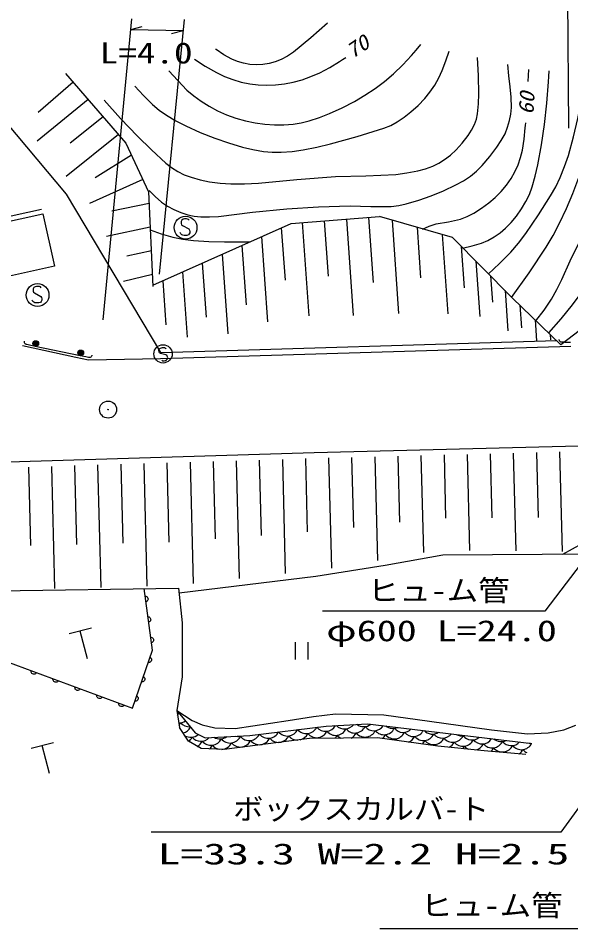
# Model space of a CAD drawing. Units: millimetres, scale not verified. Extents: x 40000 to 680000, y 20000 to 380000.
# Drawn here: x 256980 to 305171, y 238521 to 317861 of the extents above; entities that cross this region are included whole.
import ezdxf
from ezdxf.enums import TextEntityAlignment as Align

# ---------------------------------------------------------------- set-up
doc = ezdxf.new("R2010")
doc.units = ezdxf.units.MM
doc.header["$LTSCALE"] = 1000
doc.layers.add('M-BGD', color=7, linetype='Continuous', lineweight=25)
doc.styles.add('ＭＳ ゴシック', font='')
doc.styles.get('ＭＳ ゴシック').set_extended_font_data('MS Gothic')

# ---------------------------------------------------------------- blocks, each defined once
blk = doc.blocks.new('BUHIN1')
at = {"color": 7, "linetype": 'Continuous', "lineweight": 25}
for radius in [746, 22.5]:
    blk.add_circle((0, 0), radius, dxfattribs=at)
blk = doc.blocks.new('BUHIN5')
at = {"color": 7, "linetype": 'Continuous', "lineweight": 25}
for radius in [249, 220, 191, 161, 132, 97.5, 67.5, 38.8, 7.5]:
    blk.add_circle((172, -180), radius, dxfattribs=at)
blk = doc.blocks.new('BUHIN21')
at = {"color": 7, "linetype": 'Continuous', "lineweight": 25}
blk.add_lwpolyline([(-204, -144), (-221, -86), (-225, -29), (-218, 44), (-190, 100), (-152, 148), (-89, 193), (-31, 212), (31, 220), (103, 203), (156, 180), (204, 144)], dxfattribs=at)
blk = doc.blocks.new('BUHIN22')
at = {"color": 7, "linetype": 'Continuous', "lineweight": 25}
blk.add_lwpolyline([(149, -201), (91, -219), (34, -224), (-39, -218), (-96, -192), (-145, -155), (-191, -93), (-212, -35), (-220, 27), (-205, 99), (-184, 152), (-149, 201)], dxfattribs=at)
blk = doc.blocks.new('BUHIN23')
at = {"color": 7, "linetype": 'Continuous', "lineweight": 25}
blk.add_lwpolyline([(223, -113), (179, -155), (130, -185), (63, -213), (0, -215), (-60, -204), (-129, -169), (-174, -126), (-209, -75), (-228, -4), (-232, 53), (-223, 113)], dxfattribs=at)
blk = doc.blocks.new('BUHIN31')
at = {"color": 7, "linetype": 'Continuous', "lineweight": 25}
blk.add_lwpolyline([(-400, 410), (-460, 385), (-507, 338), (-551, 264), (-593, 148), (-602, 41), (-576, -63), (-511, -142), (-426, -177), (-368, -194), (-282, -191), (-222, -153), (164, 170), (248, 191), (353, 186), (441, 146), (502, 94), (551, 17), (542, -112), (479, -285), (441, -356), (381, -415), (303, -455), (197, -476)], dxfattribs=at)
blk.add_circle((0, 0), 796, dxfattribs=at)
blk = doc.blocks.new('BUHIN43')
at = {"color": 7, "linetype": 'Continuous', "lineweight": 25}
for p, q in [((-2349, 855), (0, 0)), ((-344, -946), (344, 946))]:
    blk.add_line(p, q, dxfattribs=at)
blk = doc.blocks.new('BUHIN78')
at = {"color": 7, "linetype": 'Continuous', "lineweight": 25}
for p, q in [((945, 51), (-290, 901)), ((-943, -47), (293, -898))]:
    blk.add_line(p, q, dxfattribs=at)
blk = doc.blocks.new('BUHIN245')
at = {"color": 7, "linetype": 'Continuous', "lineweight": 25}
blk.add_lwpolyline([(356, -621), (437, -609), (508, -567), (584, -492), (672, -364), (717, -237), (717, -104), (663, 12), (571, 81), (506, 119), (401, 143), (316, 116), (-252, -155), (-360, -153), (-486, -115), (-579, -39), (-637, 43), (-672, 152), (-621, 305), (-491, 495), (-422, 569), (-331, 622), (-224, 645), (-90, 638)], dxfattribs=at)
blk.add_circle((0, 0), 995, dxfattribs=at)

msp = doc.modelspace()

# ---------------------------------------------------------------- linework, layer by layer
at = {"layer": 'M-BGD'}
for p, q in [((305013, 308282), (304907, 321971)), ((264390, 291566), (266886, 317796)), ((271454, 317749), (269287, 295569)), ((266794, 316882), (267800, 317145)), ((266800, 316891), (271359, 316780)), ((271362, 316768), (270355, 316505)), ((261103, 313040), (266379, 306983)), ((261763, 312282), (258726, 309637)), ((261204, 302531), (254664, 310294)), ((263082, 310768), (258647, 307155)), ((264401, 309254), (261508, 306987)), ((265720, 307740), (261175, 304071)), ((266379, 306983), (268356, 302745)), ((266874, 305923), (263706, 303959)), ((267862, 303804), (263209, 301704)), ((269419, 288730), (261204, 302531)), ((268356, 302745), (268734, 294492)), ((268404, 301713), (265134, 301042)), ((259014, 301206), (247721, 298726)), ((252629, 299389), (259136, 300815)), ((259136, 300815), (260136, 296251)), ((268729, 294599), (280788, 299983)), ((280788, 299983), (288491, 300581)), ((281751, 300057), (282326, 291931)), ((283677, 300207), (284017, 295399)), ((285602, 300357), (286198, 291945)), ((287528, 300506), (287930, 294830)), ((294840, 298761), (288491, 300581)), ((289582, 300268), (290157, 292146)), ((268498, 299650), (264692, 298842)), ((279927, 299598), (280250, 295035)), ((291764, 299643), (292076, 295229)), ((278204, 298829), (278729, 291418)), ((293946, 299017), (294435, 292110)), ((294840, 298761), (300069, 293508)), ((268592, 297586), (266451, 297134)), ((276481, 298060), (276848, 292885)), ((295623, 297974), (295878, 294369)), ((274759, 297291), (275248, 290374)), ((260136, 296251), (253629, 294825)), ((273036, 296522), (273370, 291800)), ((296897, 296694), (297238, 291872)), ((304305, 289417), (313684, 296653)), ((268687, 295523), (266174, 294934)), ((271313, 295752), (271716, 290070)), ((298170, 295416), (298332, 293132)), ((269590, 294983), (269862, 291154)), ((299444, 294135), (299693, 290623)), ((300054, 293508), (304306, 289416)), ((300737, 292851), (300875, 290896)), ((302054, 291583), (302185, 289739)), ((269419, 288730), (303915, 289792)), ((303372, 290315), (303406, 289835)), ((304658, 289633), (305158, 289643)), ((262016, 288296), (257366, 289320)), ((258456, 289269), (257967, 289371)), ((262385, 288451), (258456, 289269)), ((305184, 289260), (269385, 288188)), ((263098, 288064), (262016, 288296)), ((262874, 288350), (262385, 288451)), ((269385, 288188), (263098, 288064)), ((282799, 280010), (316840, 280901)), ((304465, 271174), (321709, 280528)), ((218680, 278065), (282799, 280010)), ((275991, 279303), (276252, 269037)), ((278004, 279364), (278172, 272797)), ((280018, 279425), (280272, 269466)), ((282032, 279486), (282194, 273096)), ((284045, 279542), (284290, 269940)), ((286059, 279595), (286215, 273498)), ((288073, 279648), (288303, 270625)), ((290087, 279700), (290233, 273951)), ((292101, 279753), (292316, 271311)), ((294114, 279806), (294255, 274310)), ((296128, 279859), (296342, 271480)), ((298142, 279911), (298284, 274328)), ((300156, 279964), (300373, 271442)), ((302170, 280017), (302314, 274346)), ((304184, 280069), (304405, 271403)), ((327861, 279535), (304308, 246943)), ((257868, 278754), (258043, 271906)), ((259882, 278815), (260153, 268161)), ((261895, 278876), (262070, 272010)), ((263909, 278937), (264181, 268266)), ((265923, 278998), (266098, 272115)), ((267936, 279059), (268209, 268371)), ((269950, 279120), (270126, 272219)), ((271963, 279181), (272233, 268607)), ((273977, 279242), (274149, 272499)), ((310426, 276069), (302904, 266206)), ((288974, 270196), (293999, 271093)), ((293999, 271093), (308874, 271208)), ((282950, 269235), (288974, 270196)), ((271016, 267780), (282950, 269235)), ((247354, 267842), (270957, 268204)), ((270957, 268204), (271290, 265177)), ((268681, 262794), (267970, 268158)), ((302904, 266206), (283513, 266206)), ((271290, 265177), (271286, 260465)), ((251648, 263386), (266939, 257741)), ((266939, 257741), (268681, 262794)), ((271286, 260465), (270824, 257527)), ((270822, 257540), (271050, 256062)), ((270826, 257537), (272152, 256667)), ((270826, 257537), (272407, 255586)), ((282734, 257023), (284656, 257250)), ((284656, 257250), (288865, 257155)), ((288865, 257155), (292845, 256603)), ((272152, 256667), (273021, 256300)), ((273021, 256300), (274119, 256025)), ((275903, 255977), (280525, 256659)), ((280525, 256659), (282734, 257023)), ((283848, 256187), (287433, 256389)), ((287433, 256389), (301771, 254669)), ((292845, 256603), (298243, 255866)), ((304557, 255860), (305609, 256271)), ((271834, 254867), (271050, 256062)), ((272407, 255586), (273279, 255161)), ((274119, 256025), (275903, 255977)), ((277192, 255374), (283848, 256187)), ((298243, 255866), (301399, 255497)), ((301399, 255497), (303184, 255587)), ((303184, 255587), (304557, 255860)), ((272926, 254217), (271834, 254867)), ((273279, 255161), (277192, 255374)), ((282383, 255096), (274941, 254147)), ((288322, 255159), (282383, 255096)), ((293578, 254438), (288322, 255159)), ((274941, 254147), (272926, 254217)), ((297606, 254025), (293578, 254438)), ((301258, 253714), (297606, 254025)), ((304308, 246943), (268588, 246943)), ((314784, 238521), (288520, 238521))]:
    msp.add_line(p, q, dxfattribs=at)
for points in [[(283966, 317428), (282504, 316147), (280985, 314898), (280470, 314559), (279925, 314272), (279404, 314069), (278862, 313922), (278315, 313836), (277749, 313809), (277193, 313842), (276635, 313936), (276114, 314085), (275616, 314290), (274910, 314680), (274230, 315125), (274213, 315136), (274197, 315148)], [(267166, 311938), (267908, 311122), (268689, 310352), (269287, 309859), (269924, 309411), (270741, 308922), (271592, 308482), (272852, 307917), (274126, 307410), (275323, 306993), (276541, 306632), (277446, 306416), (278359, 306261), (279124, 306197), (279903, 306194), (280863, 306259), (281819, 306384), (283016, 306619), (284205, 306914), (286545, 307563), (288875, 308273), (289462, 308522), (290022, 308825), (290638, 309233), (291230, 309698), (291850, 310261), (292433, 310873), (292889, 311431), (293300, 312030), (293648, 312655), (293948, 313317), (294264, 314152), (294550, 315002)], [(270125, 313289), (270888, 312429), (271699, 311606), (272289, 311099), (272926, 310632), (273632, 310191), (274368, 309802), (275157, 309454), (275967, 309162), (276805, 308923), (277659, 308743), (278486, 308627), (279330, 308570), (280142, 308571), (280949, 308633), (281659, 308741), (282357, 308909), (283249, 309197), (284133, 309545), (285228, 310047), (286303, 310605), (287223, 311147), (288111, 311739), (288929, 312360), (289711, 313029), (290510, 313798), (291273, 314616), (291689, 315088), (292102, 315563)], [(264476, 310710), (265900, 309129), (267374, 307584), (268595, 306389), (269869, 305228), (270363, 304841), (270891, 304504), (271455, 304227), (272056, 304000), (272852, 303776), (273659, 303611), (274580, 303484), (275515, 303417), (276716, 303416), (277924, 303474), (281288, 303801), (284657, 304068), (287284, 304133), (289908, 304258), (290862, 304376), (291819, 304556), (292486, 304736), (293141, 304977), (293661, 305229), (294161, 305539), (294686, 305940), (295172, 306387), (295708, 306987), (296207, 307638), (296520, 308103), (296784, 308603), (296937, 309054), (297035, 309535), (297120, 310395), (297145, 311262), (297112, 312845), (297044, 314431)], [(272353, 314306), (273297, 313689), (274280, 313119), (274977, 312790), (275699, 312515), (276423, 312303), (277171, 312147), (277908, 312055), (278658, 312022), (279429, 312049), (280196, 312136), (280973, 312286), (281737, 312495), (282511, 312770), (283271, 313104), (284152, 313575), (285013, 314103), (285274, 314270), (285542, 314445)], [(268389, 302856), (268914, 302326), (269486, 301835), (269998, 301490), (270545, 301195), (271153, 300934), (271780, 300731), (272334, 300610), (272898, 300550), (273667, 300543), (274438, 300597), (277426, 300962), (280403, 301264), (283165, 301423), (285939, 301523), (287734, 301462), (289518, 301462), (290177, 301542), (290828, 301681), (291912, 302007), (292984, 302391), (294075, 302834), (295157, 303338), (295805, 303694), (296420, 304101), (296945, 304541), (297432, 305027), (298102, 305805), (298731, 306627), (299106, 307193), (299434, 307797), (299662, 308354), (299836, 308941), (299940, 309501), (299985, 310076), (299961, 310975), (299878, 311874), (299778, 312847), (299680, 313826)], [(301455, 312344), (301484, 312875), (301512, 313404)], [(295740, 297826), (296570, 298016), (297382, 298263), (297941, 298503), (298483, 298803), (299001, 299161), (299484, 299567), (299984, 300074), (300440, 300623), (300878, 301249), (301263, 301904), (301557, 302515), (301800, 303160), (302076, 304110), (302296, 305086), (302612, 306840), (302867, 308596), (303072, 310450), (303218, 312309), (303248, 312786), (303278, 313273)], [(297952, 295570), (298959, 296503), (299927, 297483), (300601, 298270), (301236, 299104), (302347, 300722), (303410, 302376), (303854, 303167), (304249, 303995), (304631, 304938), (304961, 305912), (305402, 307512), (305785, 309127), (306022, 310293), (306199, 311477), (306287, 312260), (306365, 313045)], [(300003, 293515), (301530, 295690), (303010, 297903), (303626, 298931), (304194, 299996), (304794, 301279), (305345, 302599), (306136, 304684), (306872, 306791), (307313, 308171), (307700, 309577), (307947, 310748), (308138, 311942), (308204, 312418), (308269, 312904)], [(302134, 291501), (302837, 292424), (303488, 293378), (303957, 294211), (304379, 295084), (305109, 296712), (305895, 298317), (306769, 300021), (307589, 301754), (308304, 303416), (308962, 305099), (309337, 306205), (309658, 307340), (309899, 308412), (310081, 309494), (310290, 311114), (310518, 312737)], [(292241, 299470), (292823, 299737), (293423, 299944), (294496, 300121), (295555, 300356), (296138, 300590), (296710, 300885), (297389, 301304), (298030, 301770), (298583, 302248), (299095, 302769), (299551, 303318), (299959, 303905), (300294, 304488), (300575, 305097), (300792, 305717), (300954, 306363), (301108, 307319), (301205, 308301), (301222, 308513), (301240, 308735)], [(303267, 290455), (304322, 291656), (305331, 292896), (305988, 293802), (306595, 294741), (307121, 295669), (307598, 296636), (308215, 298039), (308776, 299465), (308957, 300085), (309082, 300730), (309210, 301873), (309398, 303012), (309622, 303745), (309908, 304472), (310633, 306136), (311299, 307814), (311448, 308257), (311587, 308701)], [(268485, 299424), (269457, 299082), (270454, 298796), (271347, 298620), (272262, 298502), (273610, 298404), (274957, 298367), (276055, 298364), (277163, 298375)], [(257967, 289371), (257722, 289422), (257674, 289437), (257632, 289458), (257593, 289492), (257563, 289529), (257539, 289576), (257525, 289622), (257523, 289675), (257528, 289718)], [(304658, 289633), (304408, 289628), (304358, 289632), (304312, 289643), (304267, 289667), (304229, 289696), (304195, 289737), (304171, 289779), (304157, 289830), (304153, 289872)], [(263415, 288492), (263400, 288448), (263375, 288401), (263338, 288358), (263303, 288332), (263257, 288308), (263208, 288295), (263162, 288293), (263119, 288299), (262874, 288350)]]:
    msp.add_lwpolyline(points, dxfattribs=at)
for centre, start, end in [((270913, 258375), 264.64038, 273.29089), ((270137, 257820), 316.75916, 330.83984), ((271024, 257468), 267.38831, 303.11841), ((270248, 256912), 320.17273, 334.18726), ((271912, 257115), 219.74316, 273.85791), ((285447, 256926), 223.76758, 322.6709), ((287111, 257130), 232.67908, 308.78455), ((271135, 256560), 283.07214, 331.34167), ((277126, 255910), 219.74316, 334.18726), ((278790, 256113), 219.74316, 334.18726), ((280455, 256316), 219.74316, 334.18726), ((282119, 256520), 219.74316, 334.18726), ((281342, 255964), 282.66919, 334.18726), ((283006, 256167), 219.74316, 334.18726), ((283783, 256723), 219.74316, 330.52002), ((284671, 256371), 219.74316, 334.18726), ((286335, 256574), 219.74316, 334.18726), ((285558, 256019), 297.57715, 334.18726), ((287222, 256222), 219.74316, 334.18726), ((287999, 256777), 219.74316, 326.12134), ((288887, 256425), 219.74316, 334.18726), ((289774, 256073), 219.74316, 334.18726), ((289663, 256981), 232.01282, 294.30969), ((290551, 256629), 219.74316, 315.49438), ((291438, 256276), 219.74316, 331.6731), ((292326, 255924), 219.74316, 334.18726), ((293103, 256480), 223.2937, 303.02893), ((293990, 256127), 219.74316, 321.64319), ((272023, 256208), 239.65906, 310.96069), ((271246, 255652), 307.20496, 334.18726), ((272910, 255855), 219.74316, 317.39978), ((272134, 255300), 297.45435, 334.18726), ((273798, 255503), 219.74316, 334.18726), ((274574, 256059), 239.08484, 307.15869), ((275462, 255706), 219.74316, 334.18726), ((274685, 255151), 272.2926, 334.18726), ((276350, 255354), 219.74316, 334.18726), ((276239, 256262), 253.40857, 292.83496), ((278014, 255558), 219.74316, 334.18726), ((279678, 255761), 219.74316, 334.18726), ((281342, 255964), 219.74316, 271.86633), ((283894, 255815), 315.77527, 334.18726), ((285558, 256019), 219.74316, 243.63745), ((288110, 255870), 219.74316, 226.23181), ((288110, 255870), 309.57764, 334.18726), ((288997, 255517), 325.56641, 334.18726), ((290662, 255721), 219.74316, 233.47217), ((290662, 255721), 290.8949, 334.18726), ((291549, 255369), 311.78308, 334.18726), ((293213, 255572), 219.74316, 334.18726), ((294878, 255775), 219.74316, 334.18726), ((294101, 255220), 297.66895, 334.18726), ((295765, 255423), 219.74316, 334.18726), ((295654, 256331), 240.67712, 285.64539), ((296542, 255978), 219.74316, 310.37817), ((297429, 255626), 219.74316, 327.41003), ((298317, 255274), 219.74316, 334.18726), ((299094, 255830), 229.84827, 296.47424), ((299981, 255477), 219.74316, 316.93884), ((301645, 255681), 255.97302, 270.34961), ((273021, 254948), 310.66675, 334.18726), ((274685, 255151), 219.74316, 263.72449), ((292437, 255016), 327.39941, 334.18726), ((294101, 255220), 219.74316, 230.20264), ((294989, 254867), 319.17847, 334.18726), ((296653, 255071), 219.74316, 245.27356), ((296653, 255071), 283.0105, 334.18726), ((297540, 254718), 311.67163, 334.18726), ((299204, 254922), 219.74316, 334.18726), ((300869, 255125), 219.74316, 332.90857), ((300092, 254570), 306.0332, 334.18726), ((301756, 254773), 219.74316, 245.31653)]:
    msp.add_arc(centre, 997, start, end, dxfattribs=at)

# ---------------------------------------------------------------- block references
at = {"layer": 'M-BGD', "rotation": 124.48167}
for name, p in [('BUHIN245', (271577, 299615)), ('BUHIN245', (258671, 293738)), ('BUHIN5', (258456, 289269)), ('BUHIN31', (269614, 288615)), ('BUHIN5', (262385, 288451)), ('BUHIN1', (264819, 283760)), ('BUHIN23', (268089, 267264)), ('BUHIN43', (262393, 264464)), ('BUHIN23', (268326, 265476)), ('BUHIN23', (268563, 263688)), ('BUHIN78', (281700, 262739)), ('BUHIN22', (268391, 261952)), ('BUHIN21', (258338, 260916)), ('BUHIN21', (260249, 260211)), ('BUHIN22', (267810, 260268)), ('BUHIN21', (262161, 259505)), ('BUHIN21', (264072, 258799)), ('BUHIN22', (267229, 258583)), ('BUHIN21', (265983, 258094)), ('BUHIN43', (259073, 254478))]:
    msp.add_blockref(name, p, dxfattribs=at)

# ---------------------------------------------------------------- texts
at = {"layer": 'M-BGD', "style": 'ＭＳ ゴシック', "oblique": 15, "width": 1.1}
for s, rotation, p in [('70', 34.1, (286352, 313961)), ('60', 86.7, (302308, 309411))]:
    msp.add_text(s, height=1320, rotation=rotation, dxfattribs=at).set_placement(p, align=Align.BOTTOM_LEFT)
at = {"layer": 'M-BGD', "style": 'ＭＳ ゴシック'}
for s, width, p in [('L=4.0', 1.3, (264085, 313369)), ('ヒュ-ム管', 1.1, (287465, 266532)), ('φ600 L=24.0', 1.4, (283844, 263026)), ('ボックスカルバ-ト', 1.05, (275734, 247494)), ('L=33.3 W=2.2 H=2.5', 1.6, (269137, 243580)), ('ヒュ-ム管', 1.1, (292092, 239091))]:
    msp.add_text(s, height=1833, dxfattribs=dict(at, width=width)).set_placement(p, align=Align.BOTTOM_LEFT)

doc.saveas('drawing.dxf')
